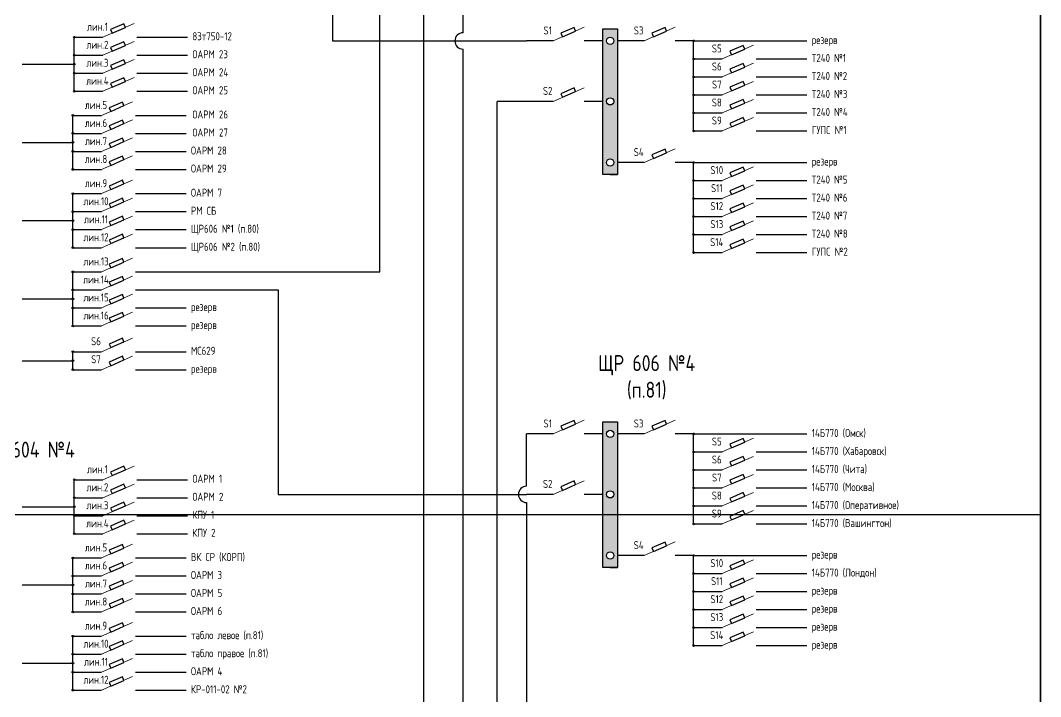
# Model space of a CAD drawing. Header units: millimetres. Extents: x 467 to 777, y 582 to 887.
# Drawn here: x 589.5 to 653.3, y 671.8 to 714 of the extents above; entities that cross this region are included whole.
import ezdxf

# ---------------------------------------------------------------- set-up
doc = ezdxf.new("R2010")
doc.units = ezdxf.units.MM
doc.header["$LTSCALE"] = 0.1
doc.layers.add('Уровень1', color=7, linetype='Continuous', plot=False)

msp = doc.modelspace()

# ---------------------------------------------------------------- hatches: boundary and pattern name
h = msp.add_hatch(color=256)
h.paths.add_polyline_path([(626.816, 713.5), (625.885, 713.5), (625.885, 704.411), (626.816, 704.411)])
h.paths.add_polyline_path([(626.577, 705.156, -1), (626.124, 705.156, -1)], flags=16)
h.paths.add_polyline_path([(626.124, 708.976, -1), (626.577, 708.976, -1)], flags=16)
h.paths.add_polyline_path([(626.124, 712.755, -1), (626.577, 712.755, -1)], flags=16)
h = msp.add_hatch(color=256)
h.paths.add_polyline_path([(592.914, 712.987), (592.863, 712.987), (592.863, 712.937, 0.414214)], flags=17)
h.paths.add_polyline_path([(592.813, 712.987, 0.414214), (592.863, 712.937), (592.863, 712.987), (592.914, 712.987, 1)])
h = msp.add_hatch(color=256)
h.paths.add_polyline_path([(631.621, 712.755), (631.57, 712.755), (631.57, 712.705, 0.414214)], flags=17)
h.paths.add_polyline_path([(631.52, 712.755, 0.414214), (631.57, 712.705), (631.57, 712.755), (631.621, 712.755, 1)])
h = msp.add_hatch(color=256)
h.paths.add_polyline_path([(592.914, 711.861), (592.863, 711.861), (592.863, 711.811, 0.414214)], flags=17)
h.paths.add_polyline_path([(592.813, 711.861, 0.414214), (592.863, 711.811), (592.863, 711.861), (592.914, 711.861, 1)])
h = msp.add_hatch(color=256)
h.paths.add_polyline_path([(631.621, 711.629), (631.57, 711.629), (631.57, 711.579, 0.414214)], flags=17)
h.paths.add_polyline_path([(631.52, 711.629, 0.414214), (631.57, 711.579), (631.57, 711.629), (631.621, 711.629, 1)])
h = msp.add_hatch(color=256)
h.paths.add_polyline_path([(592.914, 711.299), (592.863, 711.299), (592.863, 711.248, 0.414214)], flags=17)
h.paths.add_polyline_path([(592.813, 711.299, 0.414214), (592.863, 711.248), (592.863, 711.299), (592.914, 711.299, 1)])
h = msp.add_hatch(color=256)
h.paths.add_polyline_path([(592.914, 710.736), (592.863, 710.736), (592.863, 710.685, 0.414214)], flags=17)
h.paths.add_polyline_path([(592.813, 710.736, 0.414214), (592.863, 710.685), (592.863, 710.736), (592.914, 710.736, 1)])
h = msp.add_hatch(color=256)
h.paths.add_polyline_path([(631.621, 710.504), (631.57, 710.504), (631.57, 710.453, 0.414214)], flags=17)
h.paths.add_polyline_path([(631.52, 710.504, 0.414214), (631.57, 710.453), (631.57, 710.504), (631.621, 710.504, 1)])
h = msp.add_hatch(color=256)
h.paths.add_polyline_path([(592.914, 709.61), (592.863, 709.61), (592.863, 709.56, 0.414214)], flags=17)
h.paths.add_polyline_path([(592.813, 709.61, 0.414214), (592.863, 709.56), (592.863, 709.61), (592.914, 709.61, 1)])
h = msp.add_hatch(color=256)
h.paths.add_polyline_path([(631.621, 709.378), (631.57, 709.378), (631.57, 709.328, 0.414214)], flags=17)
h.paths.add_polyline_path([(631.52, 709.378, 0.414214), (631.57, 709.328), (631.57, 709.378), (631.621, 709.378, 1)])
h = msp.add_hatch(color=256)
h.paths.add_polyline_path([(592.825, 708.098), (592.775, 708.098), (592.775, 708.048, 0.414214)], flags=17)
h.paths.add_polyline_path([(592.724, 708.098, 0.414214), (592.775, 708.048), (592.775, 708.098), (592.825, 708.098, 1)])
h = msp.add_hatch(color=256)
h.paths.add_polyline_path([(631.621, 708.253), (631.57, 708.253), (631.57, 708.202, 0.414214)], flags=17)
h.paths.add_polyline_path([(631.52, 708.253, 0.414214), (631.57, 708.202), (631.57, 708.253), (631.621, 708.253, 1)])
h = msp.add_hatch(color=256)
h.paths.add_polyline_path([(631.621, 707.127), (631.57, 707.127), (631.57, 707.077, 0.414214)], flags=17)
h.paths.add_polyline_path([(631.52, 707.127, 0.414214), (631.57, 707.077), (631.57, 707.127), (631.621, 707.127, 1)])
h = msp.add_hatch(color=256)
h.paths.add_polyline_path([(592.825, 706.973), (592.775, 706.973), (592.775, 706.922, 0.414214)], flags=17)
h.paths.add_polyline_path([(592.724, 706.973, 0.414214), (592.775, 706.922), (592.775, 706.973), (592.825, 706.973, 1)])
h = msp.add_hatch(color=256)
h.paths.add_polyline_path([(592.825, 706.41), (592.775, 706.41), (592.775, 706.36, 0.414214)], flags=17)
h.paths.add_polyline_path([(592.724, 706.41, 0.414214), (592.775, 706.36), (592.775, 706.41), (592.825, 706.41, 1)])
h = msp.add_hatch(color=256)
h.paths.add_polyline_path([(592.825, 705.847), (592.775, 705.847), (592.775, 705.797, 0.414214)], flags=17)
h.paths.add_polyline_path([(592.724, 705.847, 0.414214), (592.775, 705.797), (592.775, 705.847), (592.825, 705.847, 1)])
h = msp.add_hatch(color=256)
h.paths.add_polyline_path([(631.621, 705.156), (631.57, 705.156), (631.57, 705.106, 0.414214)], flags=17)
h.paths.add_polyline_path([(631.52, 705.156, 0.414214), (631.57, 705.106), (631.57, 705.156), (631.621, 705.156, 1)])
h = msp.add_hatch(color=256)
h.paths.add_polyline_path([(592.825, 704.721), (592.775, 704.721), (592.775, 704.671, 0.414214)], flags=17)
h.paths.add_polyline_path([(592.724, 704.721, 0.414214), (592.775, 704.671), (592.775, 704.721), (592.825, 704.721, 1)])
h = msp.add_hatch(color=256)
h.paths.add_polyline_path([(631.621, 704.03), (631.57, 704.03), (631.57, 703.98, 0.414214)], flags=17)
h.paths.add_polyline_path([(631.52, 704.03, 0.414214), (631.57, 703.98), (631.57, 704.03), (631.621, 704.03, 1)])
h = msp.add_hatch(color=256)
h.paths.add_polyline_path([(592.825, 703.21), (592.775, 703.21), (592.775, 703.159, 0.414214)], flags=17)
h.paths.add_polyline_path([(592.724, 703.21, 0.414214), (592.775, 703.159), (592.775, 703.21), (592.825, 703.21, 1)])
h = msp.add_hatch(color=256)
h.paths.add_polyline_path([(631.621, 702.905), (631.57, 702.905), (631.57, 702.854, 0.414214)], flags=17)
h.paths.add_polyline_path([(631.52, 702.905, 0.414214), (631.57, 702.854), (631.57, 702.905), (631.621, 702.905, 1)])
h = msp.add_hatch(color=256)
h.paths.add_polyline_path([(592.825, 702.084), (592.775, 702.084), (592.775, 702.034, 0.414214)], flags=17)
h.paths.add_polyline_path([(592.724, 702.084, 0.414214), (592.775, 702.034), (592.775, 702.084), (592.825, 702.084, 1)])
h = msp.add_hatch(color=256)
h.paths.add_polyline_path([(592.825, 701.521), (592.775, 701.521), (592.775, 701.471, 0.414214)], flags=17)
h.paths.add_polyline_path([(592.724, 701.521, 0.414214), (592.775, 701.471), (592.775, 701.521), (592.825, 701.521, 1)])
h = msp.add_hatch(color=256)
h.paths.add_polyline_path([(631.621, 701.779), (631.57, 701.779), (631.57, 701.729, 0.414214)], flags=17)
h.paths.add_polyline_path([(631.52, 701.779, 0.414214), (631.57, 701.729), (631.57, 701.779), (631.621, 701.779, 1)])
h = msp.add_hatch(color=256)
h.paths.add_polyline_path([(592.825, 700.958), (592.775, 700.958), (592.775, 700.908, 0.414214)], flags=17)
h.paths.add_polyline_path([(592.724, 700.958, 0.414214), (592.775, 700.908), (592.775, 700.958), (592.825, 700.958, 1)])
h = msp.add_hatch(color=256)
h.paths.add_polyline_path([(631.621, 700.653), (631.57, 700.653), (631.57, 700.603, 0.414214)], flags=17)
h.paths.add_polyline_path([(631.52, 700.653, 0.414214), (631.57, 700.603), (631.57, 700.653), (631.621, 700.653, 1)])
h = msp.add_hatch(color=256)
h.paths.add_polyline_path([(592.825, 699.833), (592.775, 699.833), (592.775, 699.782, 0.414214)], flags=17)
h.paths.add_polyline_path([(592.724, 699.833, 0.414214), (592.775, 699.782), (592.775, 699.833), (592.825, 699.833, 1)])
h = msp.add_hatch(color=256)
h.paths.add_polyline_path([(631.621, 699.528), (631.57, 699.528), (631.57, 699.478, 0.414214)], flags=17)
h.paths.add_polyline_path([(631.52, 699.528, 0.414214), (631.57, 699.478), (631.57, 699.528), (631.621, 699.528, 1)])
h = msp.add_hatch(color=256)
h.paths.add_polyline_path([(592.825, 698.321), (592.775, 698.321), (592.775, 698.271, 0.414214)], flags=17)
h.paths.add_polyline_path([(592.724, 698.321, 0.414214), (592.775, 698.271), (592.775, 698.321), (592.825, 698.321, 1)])
h = msp.add_hatch(color=256)
h.paths.add_polyline_path([(592.825, 697.195), (592.775, 697.195), (592.775, 697.145, 0.414214)], flags=17)
h.paths.add_polyline_path([(592.724, 697.195, 0.414214), (592.775, 697.145), (592.775, 697.195), (592.825, 697.195, 1)])
h = msp.add_hatch(color=256)
h.paths.add_polyline_path([(592.825, 696.632), (592.775, 696.632), (592.775, 696.582, 0.414214)], flags=17)
h.paths.add_polyline_path([(592.724, 696.632, 0.414214), (592.775, 696.582), (592.775, 696.632), (592.825, 696.632, 1)])
h = msp.add_hatch(color=256)
h.paths.add_polyline_path([(592.825, 696.07), (592.775, 696.07), (592.775, 696.019, 0.414214)], flags=17)
h.paths.add_polyline_path([(592.724, 696.07, 0.414214), (592.775, 696.019), (592.775, 696.07), (592.825, 696.07, 1)])
h = msp.add_hatch(color=256)
h.paths.add_polyline_path([(592.825, 694.944), (592.775, 694.944), (592.775, 694.894, 0.414214)], flags=17)
h.paths.add_polyline_path([(592.724, 694.944, 0.414214), (592.775, 694.894), (592.775, 694.944), (592.825, 694.944, 1)])
h = msp.add_hatch(color=256)
h.paths.add_polyline_path([(592.825, 693.333), (592.775, 693.333), (592.775, 693.282, 0.414214)], flags=17)
h.paths.add_polyline_path([(592.724, 693.333, 0.414214), (592.775, 693.282), (592.775, 693.333), (592.825, 693.333, 1)])
h = msp.add_hatch(color=256)
h.paths.add_polyline_path([(592.825, 692.77), (592.775, 692.77), (592.775, 692.72, 0.414214)], flags=17)
h.paths.add_polyline_path([(592.724, 692.77, 0.414214), (592.775, 692.72), (592.775, 692.77), (592.825, 692.77, 1)])
h = msp.add_hatch(color=256)
h.paths.add_polyline_path([(592.825, 692.207), (592.775, 692.207), (592.775, 692.157, 0.414214)], flags=17)
h.paths.add_polyline_path([(592.724, 692.207, 0.414214), (592.775, 692.157), (592.775, 692.207), (592.825, 692.207, 1)])
h = msp.add_hatch(color=256)
h.paths.add_polyline_path([(626.816, 688.94), (625.885, 688.94), (625.885, 679.851), (626.816, 679.851)])
h.paths.add_polyline_path([(626.577, 680.596, -1), (626.124, 680.596, -1)], flags=16)
h.paths.add_polyline_path([(626.124, 684.416, -1), (626.577, 684.416, -1)], flags=16)
h.paths.add_polyline_path([(626.124, 688.195, -1), (626.577, 688.195, -1)], flags=16)
h = msp.add_hatch(color=256)
h.paths.add_polyline_path([(631.621, 688.195), (631.57, 688.195), (631.57, 688.145, 0.414214)], flags=17)
h.paths.add_polyline_path([(631.52, 688.195, 0.414214), (631.57, 688.145), (631.57, 688.195), (631.621, 688.195, 1)])
h = msp.add_hatch(color=256)
h.paths.add_polyline_path([(631.621, 687.069), (631.57, 687.069), (631.57, 687.019, 0.414214)], flags=17)
h.paths.add_polyline_path([(631.52, 687.069, 0.414214), (631.57, 687.019), (631.57, 687.069), (631.621, 687.069, 1)])
h = msp.add_hatch(color=256)
h.paths.add_polyline_path([(592.914, 685.335), (592.863, 685.335), (592.863, 685.285, 0.414214)], flags=17)
h.paths.add_polyline_path([(592.813, 685.335, 0.414214), (592.863, 685.285), (592.863, 685.335), (592.914, 685.335, 1)])
h = msp.add_hatch(color=256)
h.paths.add_polyline_path([(631.621, 685.944), (631.57, 685.944), (631.57, 685.894, 0.414214)], flags=17)
h.paths.add_polyline_path([(631.52, 685.944, 0.414214), (631.57, 685.894), (631.57, 685.944), (631.621, 685.944, 1)])
h = msp.add_hatch(color=256)
h.paths.add_polyline_path([(631.621, 684.818), (631.57, 684.818), (631.57, 684.768, 0.414214)], flags=17)
h.paths.add_polyline_path([(631.52, 684.818, 0.414214), (631.57, 684.768), (631.57, 684.818), (631.621, 684.818, 1)])
h = msp.add_hatch(color=256)
h.paths.add_polyline_path([(592.914, 684.209), (592.863, 684.209), (592.863, 684.159, 0.414214)], flags=17)
h.paths.add_polyline_path([(592.813, 684.209, 0.414214), (592.863, 684.159), (592.863, 684.209), (592.914, 684.209, 1)])
h = msp.add_hatch(color=256)
h.paths.add_polyline_path([(592.914, 683.646), (592.863, 683.646), (592.863, 683.596, 0.414214)], flags=17)
h.paths.add_polyline_path([(592.813, 683.646, 0.414214), (592.863, 683.596), (592.863, 683.646), (592.914, 683.646, 1)])
h = msp.add_hatch(color=256)
h.paths.add_polyline_path([(631.621, 683.693), (631.57, 683.693), (631.57, 683.642, 0.414214)], flags=17)
h.paths.add_polyline_path([(631.52, 683.693, 0.414214), (631.57, 683.642), (631.57, 683.693), (631.621, 683.693, 1)])
h = msp.add_hatch(color=256)
h.paths.add_polyline_path([(592.914, 683.084), (592.863, 683.084), (592.863, 683.033, 0.414214)], flags=17)
h.paths.add_polyline_path([(592.813, 683.084, 0.414214), (592.863, 683.033), (592.863, 683.084), (592.914, 683.084, 1)])
h = msp.add_hatch(color=256)
h.paths.add_polyline_path([(631.621, 682.567), (631.57, 682.567), (631.57, 682.517, 0.414214)], flags=17)
h.paths.add_polyline_path([(631.52, 682.567, 0.414214), (631.57, 682.517), (631.57, 682.567), (631.621, 682.567, 1)])
h = msp.add_hatch(color=256)
h.paths.add_polyline_path([(592.914, 681.958), (592.863, 681.958), (592.863, 681.908, 0.414214)], flags=17)
h.paths.add_polyline_path([(592.813, 681.958, 0.414214), (592.863, 681.908), (592.863, 681.958), (592.914, 681.958, 1)])
h = msp.add_hatch(color=256)
h.paths.add_polyline_path([(592.825, 680.446), (592.775, 680.446), (592.775, 680.396, 0.414214)], flags=17)
h.paths.add_polyline_path([(592.724, 680.446, 0.414214), (592.775, 680.396), (592.775, 680.446), (592.825, 680.446, 1)])
h = msp.add_hatch(color=256)
h.paths.add_polyline_path([(631.621, 680.596), (631.57, 680.596), (631.57, 680.546, 0.414214)], flags=17)
h.paths.add_polyline_path([(631.52, 680.596, 0.414214), (631.57, 680.546), (631.57, 680.596), (631.621, 680.596, 1)])
h = msp.add_hatch(color=256)
h.paths.add_polyline_path([(592.825, 679.321), (592.775, 679.321), (592.775, 679.27, 0.414214)], flags=17)
h.paths.add_polyline_path([(592.724, 679.321, 0.414214), (592.775, 679.27), (592.775, 679.321), (592.825, 679.321, 1)])
h = msp.add_hatch(color=256)
h.paths.add_polyline_path([(631.621, 679.47), (631.57, 679.47), (631.57, 679.42, 0.414214)], flags=17)
h.paths.add_polyline_path([(631.52, 679.47, 0.414214), (631.57, 679.42), (631.57, 679.47), (631.621, 679.47, 1)])
h = msp.add_hatch(color=256)
h.paths.add_polyline_path([(592.825, 678.758), (592.775, 678.758), (592.775, 678.707, 0.414214)], flags=17)
h.paths.add_polyline_path([(592.724, 678.758, 0.414214), (592.775, 678.707), (592.775, 678.758), (592.825, 678.758, 1)])
h = msp.add_hatch(color=256)
h.paths.add_polyline_path([(631.621, 678.345), (631.57, 678.345), (631.57, 678.294, 0.414214)], flags=17)
h.paths.add_polyline_path([(631.52, 678.345, 0.414214), (631.57, 678.294), (631.57, 678.345), (631.621, 678.345, 1)])
h = msp.add_hatch(color=256)
h.paths.add_polyline_path([(592.825, 678.195), (592.775, 678.195), (592.775, 678.145, 0.414214)], flags=17)
h.paths.add_polyline_path([(592.724, 678.195, 0.414214), (592.775, 678.145), (592.775, 678.195), (592.825, 678.195, 1)])
h = msp.add_hatch(color=256)
h.paths.add_polyline_path([(592.825, 677.069), (592.775, 677.069), (592.775, 677.019, 0.414214)], flags=17)
h.paths.add_polyline_path([(592.724, 677.069, 0.414214), (592.775, 677.019), (592.775, 677.069), (592.825, 677.069, 1)])
h = msp.add_hatch(color=256)
h.paths.add_polyline_path([(631.621, 677.219), (631.57, 677.219), (631.57, 677.169, 0.414214)], flags=17)
h.paths.add_polyline_path([(631.52, 677.219, 0.414214), (631.57, 677.169), (631.57, 677.219), (631.621, 677.219, 1)])
h = msp.add_hatch(color=256)
h.paths.add_polyline_path([(631.621, 676.093), (631.57, 676.093), (631.57, 676.043, 0.414214)], flags=17)
h.paths.add_polyline_path([(631.52, 676.093, 0.414214), (631.57, 676.043), (631.57, 676.093), (631.621, 676.093, 1)])
h = msp.add_hatch(color=256)
h.paths.add_polyline_path([(592.825, 675.557), (592.775, 675.557), (592.775, 675.507, 0.414214)], flags=17)
h.paths.add_polyline_path([(592.724, 675.557, 0.414214), (592.775, 675.507), (592.775, 675.557), (592.825, 675.557, 1)])
h = msp.add_hatch(color=256)
h.paths.add_polyline_path([(631.621, 674.968), (631.57, 674.968), (631.57, 674.918, 0.414214)], flags=17)
h.paths.add_polyline_path([(631.52, 674.968, 0.414214), (631.57, 674.918), (631.57, 674.968), (631.621, 674.968, 1)])
h = msp.add_hatch(color=256)
h.paths.add_polyline_path([(592.825, 674.432), (592.775, 674.432), (592.775, 674.382, 0.414214)], flags=17)
h.paths.add_polyline_path([(592.724, 674.432, 0.414214), (592.775, 674.382), (592.775, 674.432), (592.825, 674.432, 1)])
h = msp.add_hatch(color=256)
h.paths.add_polyline_path([(592.825, 673.869), (592.775, 673.869), (592.775, 673.819, 0.414214)], flags=17)
h.paths.add_polyline_path([(592.724, 673.869, 0.414214), (592.775, 673.819), (592.775, 673.869), (592.825, 673.869, 1)])
h = msp.add_hatch(color=256)
h.paths.add_polyline_path([(592.825, 673.306), (592.775, 673.306), (592.775, 673.256, 0.414214)], flags=17)
h.paths.add_polyline_path([(592.724, 673.306, 0.414214), (592.775, 673.256), (592.775, 673.306), (592.825, 673.306, 1)])
h = msp.add_hatch(color=256)
h.paths.add_polyline_path([(592.825, 672.181), (592.775, 672.181), (592.775, 672.13, 0.414214)], flags=17)
h.paths.add_polyline_path([(592.724, 672.181, 0.414214), (592.775, 672.13), (592.775, 672.181), (592.825, 672.181, 1)])

# ---------------------------------------------------------------- linework, layer by layer
for p, q in [((611.963, 698.321), (611.963, 760.291)), ((608.997, 719.375), (608.997, 712.755)), ((614.711, 663.943), (614.711, 719.468)), ((617.159, 713.266), (617.159, 718.958)), ((592.863, 712.987), (594.648, 712.987)), ((592.863, 709.61), (592.863, 712.987)), ((596.774, 712.987), (599.942, 712.987)), ((608.997, 712.755), (621.13, 712.755)), ((617.159, 663.995), (617.159, 712.244)), ((622.788, 712.755), (621.13, 712.755)), ((625.885, 712.755), (624.737, 712.755)), ((628.474, 712.755), (626.816, 712.755)), ((631.57, 712.755), (630.423, 712.755)), ((631.57, 707.127), (631.57, 712.755)), ((631.57, 712.755), (638.649, 712.755)), ((592.863, 711.861), (594.648, 711.861)), ((596.774, 711.861), (599.942, 711.861)), ((631.57, 711.629), (633.355, 711.629)), ((635.481, 711.629), (638.649, 711.629)), ((589.606, 711.299), (592.863, 711.299)), ((592.863, 710.736), (594.648, 710.736)), ((596.774, 710.736), (599.942, 710.736)), ((631.57, 710.504), (633.355, 710.504)), ((635.481, 710.504), (638.649, 710.504)), ((592.863, 709.61), (594.648, 709.61)), ((596.774, 709.61), (599.942, 709.61)), ((619.287, 663.484), (619.287, 708.976)), ((621.13, 708.976), (619.287, 708.976)), ((622.788, 708.976), (621.13, 708.976)), ((625.885, 708.976), (624.737, 708.976)), ((631.57, 709.378), (633.355, 709.378)), ((635.481, 709.378), (638.649, 709.378)), ((592.775, 708.098), (594.559, 708.098)), ((592.775, 704.721), (592.775, 708.098)), ((596.685, 708.098), (599.854, 708.098)), ((631.57, 708.253), (633.355, 708.253)), ((635.481, 708.253), (638.649, 708.253)), ((631.57, 707.127), (633.355, 707.127)), ((635.481, 707.127), (638.649, 707.127)), ((589.606, 706.41), (592.775, 706.41)), ((592.775, 706.973), (594.559, 706.973)), ((596.685, 706.973), (599.854, 706.973)), ((592.775, 705.847), (594.559, 705.847)), ((596.685, 705.847), (599.854, 705.847)), ((628.474, 705.156), (626.816, 705.156)), ((631.57, 705.156), (630.423, 705.156)), ((631.57, 699.528), (631.57, 705.156)), ((631.57, 705.156), (638.649, 705.156)), ((592.775, 704.721), (594.559, 704.721)), ((596.685, 704.721), (599.854, 704.721)), ((626.816, 704.411), (625.885, 704.411)), ((626.35, 704.411), (626.816, 704.411)), ((631.57, 704.03), (633.355, 704.03)), ((635.481, 704.03), (638.649, 704.03)), ((592.775, 703.21), (594.559, 703.21)), ((592.775, 699.833), (592.775, 703.21)), ((596.685, 703.21), (599.854, 703.21)), ((631.57, 702.905), (633.355, 702.905)), ((635.481, 702.905), (638.649, 702.905)), ((592.775, 702.084), (594.559, 702.084)), ((596.685, 702.084), (599.854, 702.084)), ((589.606, 701.521), (592.775, 701.521)), ((631.57, 701.779), (633.355, 701.779)), ((635.481, 701.779), (638.649, 701.779)), ((592.775, 700.958), (594.559, 700.958)), ((596.685, 700.958), (599.854, 700.958)), ((631.57, 700.653), (633.355, 700.653)), ((635.481, 700.653), (638.649, 700.653)), ((592.775, 699.833), (594.559, 699.833)), ((596.685, 699.833), (599.854, 699.833)), ((631.57, 699.528), (633.355, 699.528)), ((635.481, 699.528), (638.649, 699.528)), ((592.775, 698.321), (594.559, 698.321)), ((592.775, 694.944), (592.775, 698.321)), ((596.685, 698.321), (599.854, 698.321)), ((599.854, 698.321), (609.508, 698.321)), ((609.508, 698.321), (611.963, 698.321)), ((592.775, 697.195), (594.559, 697.195)), ((596.685, 697.195), (599.854, 697.195)), ((599.854, 697.195), (605.614, 697.195)), ((605.614, 697.195), (605.614, 684.416)), ((589.606, 696.632), (592.775, 696.632)), ((592.775, 696.07), (594.559, 696.07)), ((596.685, 696.07), (599.854, 696.07)), ((592.775, 694.944), (594.559, 694.944)), ((596.685, 694.944), (599.854, 694.944)), ((592.775, 693.333), (594.559, 693.333)), ((592.775, 692.207), (592.775, 693.333)), ((596.685, 693.333), (599.854, 693.333)), ((589.606, 692.77), (592.775, 692.77)), ((592.775, 692.207), (594.559, 692.207)), ((596.685, 692.207), (599.854, 692.207)), ((622.788, 688.195), (621.13, 688.195)), ((621.13, 688.195), (621.13, 688.195)), ((621.13, 684.927), (621.13, 688.195)), ((625.885, 688.195), (624.737, 688.195)), ((628.474, 688.195), (626.816, 688.195)), ((631.57, 688.195), (630.423, 688.195)), ((631.57, 682.567), (631.57, 688.195)), ((631.57, 688.195), (638.649, 688.195)), ((631.57, 687.069), (633.355, 687.069)), ((635.481, 687.069), (638.649, 687.069)), ((631.57, 685.944), (633.355, 685.944)), ((635.481, 685.944), (638.649, 685.944)), ((592.863, 685.335), (594.648, 685.335)), ((592.863, 681.958), (592.863, 685.335)), ((596.774, 685.335), (599.942, 685.335)), ((631.57, 684.818), (633.355, 684.818)), ((635.481, 684.818), (638.649, 684.818)), ((592.863, 684.209), (594.648, 684.209)), ((596.774, 684.209), (599.942, 684.209)), ((605.614, 684.416), (621.13, 684.416)), ((622.788, 684.416), (621.13, 684.416)), ((625.885, 684.416), (624.737, 684.416)), ((589.606, 683.646), (592.863, 683.646)), ((621.13, 683.905), (621.13, 653.931)), ((631.57, 683.693), (633.355, 683.693)), ((635.481, 683.693), (638.649, 683.693)), ((592.863, 683.084), (594.648, 683.084)), ((596.774, 683.084), (599.942, 683.084)), ((631.57, 682.567), (633.355, 682.567)), ((635.481, 682.567), (638.649, 682.567)), ((592.863, 681.958), (594.648, 681.958)), ((596.774, 681.958), (599.942, 681.958)), ((592.775, 680.446), (594.559, 680.446)), ((592.775, 677.069), (592.775, 680.446)), ((596.685, 680.446), (599.854, 680.446)), ((628.474, 680.596), (626.816, 680.596)), ((631.57, 680.596), (630.423, 680.596)), ((631.57, 674.968), (631.57, 680.596)), ((631.57, 680.596), (638.649, 680.596)), ((626.816, 679.851), (625.885, 679.851)), ((626.35, 679.851), (626.816, 679.851)), ((592.775, 679.321), (594.559, 679.321)), ((596.685, 679.321), (599.854, 679.321)), ((631.57, 679.47), (633.355, 679.47)), ((635.481, 679.47), (638.649, 679.47)), ((589.606, 678.758), (592.775, 678.758)), ((592.775, 678.195), (594.559, 678.195)), ((596.685, 678.195), (599.854, 678.195)), ((631.57, 678.345), (633.355, 678.345)), ((635.481, 678.345), (638.649, 678.345)), ((631.57, 677.219), (633.355, 677.219)), ((635.481, 677.219), (638.649, 677.219)), ((592.775, 677.069), (594.559, 677.069)), ((596.685, 677.069), (599.854, 677.069)), ((631.57, 676.093), (633.355, 676.093)), ((635.481, 676.093), (638.649, 676.093)), ((592.775, 675.557), (594.559, 675.557)), ((592.775, 672.181), (592.775, 675.557)), ((596.685, 675.557), (599.854, 675.557)), ((631.57, 674.968), (633.355, 674.968)), ((635.481, 674.968), (638.649, 674.968)), ((592.775, 674.432), (594.559, 674.432)), ((596.685, 674.432), (599.854, 674.432)), ((589.606, 673.869), (592.775, 673.869)), ((592.775, 673.306), (594.559, 673.306)), ((596.685, 673.306), (599.854, 673.306)), ((592.775, 672.181), (594.559, 672.181)), ((596.685, 672.181), (599.854, 672.181))]:
    msp.add_line(p, q)
at = {"lineweight": 15}
for p, q in [((594.648, 712.987), (596.597, 713.836)), ((622.788, 712.755), (624.737, 713.604)), ((628.474, 712.755), (630.423, 713.604)), ((594.648, 711.861), (596.597, 712.711)), ((633.355, 711.629), (635.304, 712.479)), ((594.648, 710.736), (596.597, 711.585)), ((633.355, 710.504), (635.304, 711.353)), ((594.648, 709.61), (596.597, 710.459)), ((622.788, 708.976), (624.737, 709.825)), ((633.355, 709.378), (635.304, 710.227)), ((633.355, 708.253), (635.304, 709.102)), ((594.559, 708.098), (596.508, 708.947)), ((594.559, 706.973), (596.508, 707.822)), ((633.355, 707.127), (635.304, 707.976)), ((594.559, 705.847), (596.508, 706.696)), ((628.474, 705.156), (630.423, 706.005)), ((594.559, 704.721), (596.508, 705.571)), ((633.355, 704.03), (635.304, 704.879)), ((594.559, 703.21), (596.508, 704.059)), ((633.355, 702.905), (635.304, 703.754)), ((594.559, 702.084), (596.508, 702.933)), ((633.355, 701.779), (635.304, 702.628)), ((594.559, 700.958), (596.508, 701.807)), ((633.355, 700.653), (635.304, 701.503)), ((594.559, 699.833), (596.508, 700.682)), ((633.355, 699.528), (635.304, 700.377)), ((594.559, 698.321), (596.508, 699.17)), ((594.559, 697.195), (596.508, 698.044)), ((594.559, 696.07), (596.508, 696.919)), ((594.559, 694.944), (596.508, 695.793)), ((594.559, 693.333), (596.508, 694.182)), ((594.559, 692.207), (596.508, 693.056)), ((622.788, 688.195), (624.737, 689.044)), ((628.474, 688.195), (630.423, 689.044)), ((633.355, 687.069), (635.304, 687.919)), ((633.355, 685.944), (635.304, 686.793)), ((594.648, 685.335), (596.597, 686.184)), ((633.355, 684.818), (635.304, 685.667)), ((594.648, 684.209), (596.597, 685.058)), ((622.788, 684.416), (624.737, 685.265)), ((633.355, 683.693), (635.304, 684.542)), ((594.648, 683.084), (596.597, 683.933)), ((633.355, 682.567), (635.304, 683.416)), ((594.648, 681.958), (596.597, 682.807)), ((594.559, 680.446), (596.508, 681.295)), ((628.474, 680.596), (630.423, 681.445)), ((633.355, 679.47), (635.304, 680.319)), ((594.559, 679.321), (596.508, 680.17)), ((594.559, 678.195), (596.508, 679.044)), ((633.355, 678.345), (635.304, 679.194)), ((594.559, 677.069), (596.508, 677.918)), ((633.355, 677.219), (635.304, 678.068)), ((633.355, 676.093), (635.304, 676.943)), ((594.559, 675.557), (596.508, 676.407)), ((633.355, 674.968), (635.304, 675.817)), ((594.559, 674.432), (596.508, 675.281)), ((594.559, 673.306), (596.508, 674.155)), ((594.559, 672.181), (596.508, 673.03))]:
    msp.add_line(p, q, dxfattribs=at)
for points in [[(595.227, 713.239), (596.056, 713.6), (595.959, 713.824), (595.13, 713.462)], [(623.367, 713.007), (624.196, 713.368), (624.099, 713.592), (623.27, 713.23)], [(625.885, 713.5), (626.816, 713.5), (626.816, 704.411), (625.885, 704.411)], [(629.052, 713.007), (629.882, 713.368), (629.784, 713.592), (628.955, 713.23)], [(595.227, 712.114), (596.056, 712.475), (595.959, 712.698), (595.13, 712.337)], [(633.934, 711.882), (634.763, 712.243), (634.666, 712.466), (633.836, 712.105)], [(595.227, 710.988), (596.056, 711.349), (595.959, 711.572), (595.13, 711.211)], [(633.934, 710.756), (634.763, 711.117), (634.666, 711.34), (633.836, 710.979)], [(595.227, 709.862), (596.056, 710.224), (595.959, 710.447), (595.13, 710.086)], [(623.367, 709.228), (624.196, 709.589), (624.099, 709.813), (623.27, 709.451)], [(633.934, 709.63), (634.763, 709.992), (634.666, 710.215), (633.836, 709.854)], [(633.934, 708.505), (634.763, 708.866), (634.666, 709.089), (633.836, 708.728)], [(595.138, 708.35), (595.967, 708.712), (595.87, 708.935), (595.041, 708.574)], [(595.138, 707.225), (595.967, 707.586), (595.87, 707.809), (595.041, 707.448)], [(633.934, 707.379), (634.763, 707.74), (634.666, 707.964), (633.836, 707.602)], [(595.138, 706.099), (595.967, 706.46), (595.87, 706.684), (595.041, 706.322)], [(629.052, 705.408), (629.882, 705.769), (629.784, 705.993), (628.955, 705.631)], [(595.138, 704.974), (595.967, 705.335), (595.87, 705.558), (595.041, 705.197)], [(633.934, 704.282), (634.763, 704.644), (634.666, 704.867), (633.836, 704.506)], [(595.138, 703.462), (595.967, 703.823), (595.87, 704.046), (595.041, 703.685)], [(633.934, 703.157), (634.763, 703.518), (634.666, 703.741), (633.836, 703.38)], [(595.138, 702.336), (595.967, 702.697), (595.87, 702.921), (595.041, 702.559)], [(633.934, 702.031), (634.763, 702.392), (634.666, 702.616), (633.836, 702.254)], [(595.138, 701.21), (595.967, 701.572), (595.87, 701.795), (595.041, 701.434)], [(633.934, 700.906), (634.763, 701.267), (634.666, 701.49), (633.836, 701.129)], [(595.138, 700.085), (595.967, 700.446), (595.87, 700.669), (595.041, 700.308)], [(633.934, 699.78), (634.763, 700.141), (634.666, 700.365), (633.836, 700.003)], [(595.138, 698.573), (595.967, 698.934), (595.87, 699.158), (595.041, 698.796)], [(595.138, 697.447), (595.967, 697.809), (595.87, 698.032), (595.041, 697.671)], [(595.138, 696.322), (595.967, 696.683), (595.87, 696.906), (595.041, 696.545)], [(595.138, 695.196), (595.967, 695.557), (595.87, 695.781), (595.041, 695.419)], [(595.138, 693.585), (595.967, 693.946), (595.87, 694.169), (595.041, 693.808)], [(595.138, 692.459), (595.967, 692.82), (595.87, 693.044), (595.041, 692.682)], [(623.367, 688.447), (624.196, 688.809), (624.099, 689.032), (623.27, 688.671)], [(625.885, 688.94), (626.816, 688.94), (626.816, 679.851), (625.885, 679.851)], [(629.052, 688.447), (629.882, 688.809), (629.784, 689.032), (628.955, 688.671)], [(633.934, 687.322), (634.763, 687.683), (634.666, 687.906), (633.836, 687.545)], [(633.934, 686.196), (634.763, 686.557), (634.666, 686.781), (633.836, 686.419)], [(595.227, 685.587), (596.056, 685.948), (595.959, 686.172), (595.13, 685.81)], [(633.934, 685.07), (634.763, 685.432), (634.666, 685.655), (633.836, 685.294)], [(595.227, 684.461), (596.056, 684.823), (595.959, 685.046), (595.13, 684.685)], [(623.367, 684.668), (624.196, 685.029), (624.099, 685.253), (623.27, 684.891)], [(633.934, 683.945), (634.763, 684.306), (634.666, 684.529), (633.836, 684.168)], [(595.227, 683.336), (596.056, 683.697), (595.959, 683.92), (595.13, 683.559)], [(633.934, 682.819), (634.763, 683.18), (634.666, 683.404), (633.836, 683.042)], [(595.227, 682.21), (596.056, 682.571), (595.959, 682.795), (595.13, 682.433)], [(595.138, 680.698), (595.967, 681.06), (595.87, 681.283), (595.041, 680.922)], [(629.052, 680.848), (629.882, 681.209), (629.784, 681.433), (628.955, 681.071)], [(633.934, 679.722), (634.763, 680.084), (634.666, 680.307), (633.836, 679.946)], [(595.138, 679.573), (595.967, 679.934), (595.87, 680.157), (595.041, 679.796)], [(595.138, 678.447), (595.967, 678.808), (595.87, 679.032), (595.041, 678.67)], [(633.934, 678.597), (634.763, 678.958), (634.666, 679.181), (633.836, 678.82)], [(595.138, 677.321), (595.967, 677.683), (595.87, 677.906), (595.041, 677.545)], [(633.934, 677.471), (634.763, 677.833), (634.666, 678.056), (633.836, 677.695)], [(633.934, 676.346), (634.763, 676.707), (634.666, 676.93), (633.836, 676.569)], [(595.138, 675.81), (595.967, 676.171), (595.87, 676.394), (595.041, 676.033)], [(633.934, 675.22), (634.763, 675.581), (634.666, 675.805), (633.836, 675.443)], [(595.138, 674.684), (595.967, 675.045), (595.87, 675.269), (595.041, 674.907)], [(595.138, 673.558), (595.967, 673.92), (595.87, 674.143), (595.041, 673.782)], [(595.138, 672.433), (595.967, 672.794), (595.87, 673.017), (595.041, 672.656)]]:
    msp.add_lwpolyline(points, close=True)
for centre, radius in [((592.863, 712.987), 0.0503), ((626.35, 712.755), 0.226), ((631.57, 712.755), 0.0503), ((592.863, 711.861), 0.0503), ((631.57, 711.629), 0.0503), ((592.863, 711.299), 0.0503), ((592.863, 710.736), 0.0503), ((631.57, 710.504), 0.0503), ((592.863, 709.61), 0.0503), ((626.35, 708.976), 0.226), ((631.57, 709.378), 0.0503), ((592.775, 708.098), 0.0503), ((631.57, 708.253), 0.0503), ((631.57, 707.127), 0.0503), ((592.775, 706.973), 0.0503), ((592.775, 706.41), 0.0503), ((592.775, 705.847), 0.0503), ((626.35, 705.156), 0.226), ((631.57, 705.156), 0.0503), ((592.775, 704.721), 0.0503), ((631.57, 704.03), 0.0503), ((592.775, 703.21), 0.0503), ((631.57, 702.905), 0.0503), ((592.775, 702.084), 0.0503), ((592.775, 701.521), 0.0503), ((631.57, 701.779), 0.0503), ((592.775, 700.958), 0.0503), ((631.57, 700.653), 0.0503), ((592.775, 699.833), 0.0503), ((631.57, 699.528), 0.0503), ((592.775, 698.321), 0.0503), ((592.775, 697.195), 0.0503), ((592.775, 696.632), 0.0503), ((592.775, 696.07), 0.0503), ((592.775, 694.944), 0.0503), ((592.775, 693.333), 0.0503), ((592.775, 692.77), 0.0503), ((592.775, 692.207), 0.0503), ((626.35, 688.195), 0.226), ((631.57, 688.195), 0.0503), ((631.57, 687.069), 0.0503), ((592.863, 685.335), 0.0503), ((631.57, 685.944), 0.0503), ((631.57, 684.818), 0.0503), ((592.863, 684.209), 0.0503), ((626.35, 684.416), 0.226), ((592.863, 683.646), 0.0503), ((631.57, 683.693), 0.0503), ((592.863, 683.084), 0.0503), ((631.57, 682.567), 0.0503), ((592.863, 681.958), 0.0503), ((592.775, 680.446), 0.0503), ((626.35, 680.596), 0.226), ((631.57, 680.596), 0.0503), ((592.775, 679.321), 0.0503), ((631.57, 679.47), 0.0503), ((592.775, 678.758), 0.0503), ((631.57, 678.345), 0.0503), ((592.775, 678.195), 0.0503), ((592.775, 677.069), 0.0503), ((631.57, 677.219), 0.0503), ((631.57, 676.093), 0.0503), ((592.775, 675.557), 0.0503), ((631.57, 674.968), 0.0503), ((592.775, 674.432), 0.0503), ((592.775, 673.869), 0.0503), ((592.775, 673.306), 0.0503), ((592.775, 672.181), 0.0503)]:
    msp.add_circle(centre, radius)
for centre in [(617.159, 712.755), (621.13, 684.416)]:
    msp.add_arc(centre, 0.511, 90, 270)
at = {"layer": 'Уровень1'}
for p, q in [((653.251, 784.661), (653.251, 581.595)), ((653.251, 683.128), (467.333, 683.128))]:
    msp.add_line(p, q, dxfattribs=at)
msp.add_lwpolyline([(467.333, 581.595), (653.251, 581.595), (653.251, 784.661), (467.333, 784.661)], close=True, dxfattribs=at)

# ---------------------------------------------------------------- texts
for s, insert, char_height, width, attachment_point in [('{\\fGOST|b0|i0|c204|p34;лин.1}', (594.309, 713.638), 0.5, 8.14451, 5), ('{\\fGOST|b0|i0|c0|p34;S\\fGOST|b0|i0|c204|p34;1}', (622.449, 713.406), 0.5, 8.14451, 5), ('{\\fGOST|b0|i0|c0|p34;S\\fGOST|b0|i0|c204|p34;3}', (628.134, 713.406), 0.5, 8.14451, 5), ('{\\fGOST|b0|i0|c204|p34;83т750-12}', (600.244, 713.294), 0.5, 8.14451, 1), ('{\\fGOST|b0|i0|c204|p34;резерв}', (638.951, 713.062), 0.5, 8.14451, 1), ('{\\fGOST|b0|i0|c204|p34;лин.2}', (594.309, 712.512), 0.5, 8.14451, 5), ('{\\fGOST|b0|i0|c204|p34;ОАРМ 23}', (600.244, 712.169), 0.5, 8.14451, 1), ('{\\fGOST|b0|i0|c0|p34;S5}', (633.016, 712.28), 0.5, 8.14451, 5), ('{\\fGOST|b0|i0|c204|p34;лин.3}', (594.309, 711.387), 0.5, 8.14451, 5), ('{\\fGOST|b0|i0|c204|p34;Т240 №1}', (638.951, 711.937), 0.5, 8.14451, 1), ('{\\fGOST|b0|i0|c204|p34;ОАРМ 24}', (600.244, 711.043), 0.5, 8.14451, 1), ('{\\fGOST|b0|i0|c0|p34;S6}', (633.016, 711.155), 0.5, 8.14451, 5), ('{\\fGOST|b0|i0|c204|p34;лин.4}', (594.309, 710.261), 0.5, 8.14451, 5), ('{\\fGOST|b0|i0|c0|p34;S7}', (633.016, 710.029), 0.5, 8.14451, 5), ('{\\fGOST|b0|i0|c204|p34;Т240 №2}', (638.951, 710.811), 0.5, 8.14451, 1), ('{\\fGOST|b0|i0|c204|p34;ОАРМ 25}', (600.244, 709.917), 0.5, 8.14451, 1), ('{\\fGOST|b0|i0|c0|p34;S\\fGOST|b0|i0|c204|p34;2}', (622.449, 709.627), 0.5, 8.14451, 5), ('{\\fGOST|b0|i0|c204|p34;Т240 №3}', (638.951, 709.686), 0.5, 8.14451, 1), ('{\\fGOST|b0|i0|c204|p34;лин.5}', (594.22, 708.749), 0.5, 8.14451, 5), ('{\\fGOST|b0|i0|c0|p34;S8}', (633.016, 708.904), 0.5, 8.14451, 5), ('{\\fGOST|b0|i0|c204|p34;ОАРМ 26}', (600.244, 708.406), 0.5, 8.14451, 1), ('{\\fGOST|b0|i0|c204|p34;Т240 №4}', (638.951, 708.56), 0.5, 8.14451, 1), ('{\\fGOST|b0|i0|c204|p34;лин.6}', (594.22, 707.624), 0.5, 8.14451, 5), ('{\\fGOST|b0|i0|c0|p34;S\\fGOST|b0|i0|c204|p34;9}', (633.016, 707.778), 0.5, 8.14451, 5), ('{\\fGOST|b0|i0|c204|p34;ОАРМ 27}', (600.244, 707.28), 0.5, 8.14451, 1), ('{\\fGOST|b0|i0|c204|p34;ГУПС №1}', (638.951, 707.434), 0.5, 8.14451, 1), ('{\\fGOST|b0|i0|c204|p34;лин.7}', (594.22, 706.498), 0.5, 8.14451, 5), ('{\\fGOST|b0|i0|c204|p34;ОАРМ 28}', (600.155, 706.154), 0.5, 8.14451, 1), ('{\\fGOST|b0|i0|c0|p34;S\\fGOST|b0|i0|c204|p34;4}', (628.134, 705.807), 0.5, 8.14451, 5), ('{\\fGOST|b0|i0|c204|p34;лин.8}', (594.22, 705.372), 0.5, 8.14451, 5), ('{\\fGOST|b0|i0|c204|p34;резерв}', (638.951, 705.463), 0.5, 8.14451, 1), ('{\\fGOST|b0|i0|c204|p34;ОАРМ 29}', (600.155, 705.029), 0.5, 8.14451, 1), ('{\\fGOST|b0|i0|c0|p34;S\\fGOST|b0|i0|c204|p34;10}', (633.016, 704.681), 0.5, 8.14451, 5), ('{\\fGOST|b0|i0|c204|p34;лин.9}', (594.22, 703.861), 0.5, 8.14451, 5), ('{\\fGOST|b0|i0|c204|p34;Т240 №5}', (638.951, 704.338), 0.5, 8.14451, 1), ('{\\fGOST|b0|i0|c204|p34;ОАРМ 7}', (600.155, 703.517), 0.5, 8.14451, 1), ('{\\fGOST|b0|i0|c0|p34;S\\fGOST|b0|i0|c204|p34;11}', (633.016, 703.556), 0.5, 8.14451, 5), ('{\\fGOST|b0|i0|c204|p34;лин.10}', (594.22, 702.735), 0.5, 8.14451, 5), ('{\\fGOST|b0|i0|c0|p34;S\\fGOST|b0|i0|c204|p34;12}', (633.016, 702.43), 0.5, 8.14451, 5), ('{\\fGOST|b0|i0|c204|p34;Т240 №6}', (638.951, 703.212), 0.5, 8.14451, 1), ('{\\fGOST|b0|i0|c204|p34;РМ СБ}', (600.155, 702.391), 0.5, 8.14451, 1), ('{\\fGOST|b0|i0|c204|p34;Т240 №7}', (638.951, 702.086), 0.5, 8.14451, 1), ('{\\fGOST|b0|i0|c204|p34;лин.11}', (594.22, 701.609), 0.5, 8.14451, 5), ('{\\fGOST|b0|i0|c204|p34;ЩР606 №1 (п.80)}', (600.155, 701.266), 0.5, 8.14451, 1), ('{\\fGOST|b0|i0|c0|p34;S\\fGOST|b0|i0|c204|p34;13}', (633.016, 701.304), 0.5, 8.14451, 5), ('{\\fGOST|b0|i0|c204|p34;лин.12}', (594.22, 700.484), 0.5, 8.14451, 5), ('{\\fGOST|b0|i0|c204|p34;Т240 №8}', (638.951, 700.961), 0.5, 8.14451, 1), ('{\\fGOST|b0|i0|c204|p34;ЩР606 №2 (п.80)}', (600.155, 700.14), 0.5, 8.14451, 1), ('{\\fGOST|b0|i0|c0|p34;S\\fGOST|b0|i0|c204|p34;14}', (633.016, 700.179), 0.5, 8.14451, 5), ('{\\fGOST|b0|i0|c204|p34;ГУПС №2}', (638.951, 699.835), 0.5, 8.14451, 1), ('{\\fGOST|b0|i0|c204|p34;лин.13}', (594.22, 698.972), 0.5, 8.14451, 5), ('{\\fGOST|b0|i0|c204|p34;лин.14}', (594.22, 697.846), 0.5, 8.14451, 5), ('{\\fGOST|b0|i0|c204|p34;лин.15}', (594.22, 696.721), 0.5, 8.14451, 5), ('{\\fGOST|b0|i0|c204|p34;резерв}', (600.155, 696.377), 0.5, 8.14451, 1), ('{\\fGOST|b0|i0|c204|p34;лин.16}', (594.22, 695.595), 0.5, 8.14451, 5), ('{\\fGOST|b0|i0|c204|p34;резерв}', (600.155, 695.251), 0.5, 8.14451, 1), ('{\\fGOST|b0|i0|c0|p34;S6}', (594.22, 693.984), 0.5, 8.14451, 5), ('{\\fGOST|b0|i0|c0|p34;S7}', (594.22, 692.858), 0.5, 8.14451, 5), ('{\\fGOST|b0|i0|c204|p34;МС629}', (600.155, 693.64), 0.5, 8.14451, 1), ('{\\fGOST|b0|i0|c204|p34;ЩР 606 №4\\P(п.81)}', (628.636, 691.737), 1, 9.68531, 5), ('{\\fGOST|b0|i0|c204|p34;резерв}', (600.155, 692.514), 0.5, 8.14451, 1), ('{\\fGOST|b0|i0|c0|p34;S\\fGOST|b0|i0|c204|p34;1}', (622.449, 688.846), 0.5, 8.14451, 5), ('{\\fGOST|b0|i0|c0|p34;S\\fGOST|b0|i0|c204|p34;3}', (628.134, 688.846), 0.5, 8.14451, 5), ('{\\fGOST|b0|i0|c204|p34;14Б770 (Омск)}', (638.951, 688.502), 0.5, 8.14451, 1), ('{\\fGOST|b0|i0|c0|p34;S5}', (633.016, 687.72), 0.5, 8.14451, 5), ('{\\fGOST|b0|i0|c204|p34;ШЭ 604 №4}', (589.911, 687.214), 1, 9.68531, 5), ('{\\fGOST|b0|i0|c204|p34;14Б770 (Хабаровск)}', (638.951, 687.377), 0.5, 8.14451, 1), ('{\\fGOST|b0|i0|c0|p34;S6}', (633.016, 686.595), 0.5, 8.14451, 5), ('{\\fGOST|b0|i0|c204|p34;лин.1}', (594.309, 685.986), 0.5, 8.14451, 5), ('{\\fGOST|b0|i0|c204|p34;14Б770 (Чита)}', (638.951, 686.251), 0.5, 8.14451, 1), ('{\\fGOST|b0|i0|c204|p34;ОАРМ 1}', (600.244, 685.642), 0.5, 8.14451, 1), ('{\\fGOST|b0|i0|c0|p34;S7}', (633.016, 685.469), 0.5, 8.14451, 5), ('{\\fGOST|b0|i0|c204|p34;лин.2}', (594.309, 684.86), 0.5, 8.14451, 5), ('{\\fGOST|b0|i0|c0|p34;S\\fGOST|b0|i0|c204|p34;2}', (622.449, 685.067), 0.5, 8.14451, 5), ('{\\fGOST|b0|i0|c204|p34;14Б770 (Москва)}', (638.951, 685.126), 0.5, 8.14451, 1), ('{\\fGOST|b0|i0|c204|p34;ОАРМ 2}', (600.244, 684.517), 0.5, 8.14451, 1), ('{\\fGOST|b0|i0|c0|p34;S8}', (633.016, 684.344), 0.5, 8.14451, 5), ('{\\fGOST|b0|i0|c204|p34;лин.3}', (594.309, 683.735), 0.5, 8.14451, 5), ('{\\fGOST|b0|i0|c0|p34;S\\fGOST|b0|i0|c204|p34;9}', (633.016, 683.218), 0.5, 8.14451, 5), ('{\\fGOST|b0|i0|c204|p34;14Б770 (Оперативное)}', (638.951, 684), 0.5, 8.14451, 1), ('{\\fGOST|b0|i0|c204|p34;лин.4}', (594.309, 682.609), 0.5, 8.14451, 5), ('{\\fGOST|b0|i0|c204|p34;КПУ 1}', (600.244, 683.391), 0.5, 8.14451, 1), ('{\\fGOST|b0|i0|c204|p34;14Б770 (Вашингтон)}', (638.951, 682.874), 0.5, 8.14451, 1), ('{\\fGOST|b0|i0|c204|p34;КПУ 2}', (600.244, 682.265), 0.5, 8.14451, 1), ('{\\fGOST|b0|i0|c204|p34;лин.5}', (594.22, 681.097), 0.5, 8.14451, 5), ('{\\fGOST|b0|i0|c0|p34;S\\fGOST|b0|i0|c204|p34;4}', (628.134, 681.247), 0.5, 8.14451, 5), ('{\\fGOST|b0|i0|c204|p34;ВК СР (КОРП)}', (600.155, 680.753), 0.5, 8.14451, 1), ('{\\fGOST|b0|i0|c0|p34;S\\fGOST|b0|i0|c204|p34;10}', (633.016, 680.121), 0.5, 8.14451, 5), ('{\\fGOST|b0|i0|c204|p34;резерв}', (638.951, 680.903), 0.5, 8.14451, 1), ('{\\fGOST|b0|i0|c204|p34;лин.6}', (594.22, 679.972), 0.5, 8.14451, 5), ('{\\fGOST|b0|i0|c204|p34;ОАРМ 3}', (600.155, 679.628), 0.5, 8.14451, 1), ('{\\fGOST|b0|i0|c204|p34;14Б770 (Лондон)}', (638.951, 679.778), 0.5, 8.14451, 1), ('{\\fGOST|b0|i0|c204|p34;лин.7}', (594.22, 678.846), 0.5, 8.14451, 5), ('{\\fGOST|b0|i0|c0|p34;S\\fGOST|b0|i0|c204|p34;11}', (633.016, 678.996), 0.5, 8.14451, 5), ('{\\fGOST|b0|i0|c204|p34;ОАРМ 5}', (600.155, 678.502), 0.5, 8.14451, 1), ('{\\fGOST|b0|i0|c204|p34;резерв}', (638.951, 678.652), 0.5, 8.14451, 1), ('{\\fGOST|b0|i0|c204|p34;лин.8}', (594.22, 677.72), 0.5, 8.14451, 5), ('{\\fGOST|b0|i0|c0|p34;S\\fGOST|b0|i0|c204|p34;12}', (633.016, 677.87), 0.5, 8.14451, 5), ('{\\fGOST|b0|i0|c204|p34;ОАРМ 6}', (600.155, 677.377), 0.5, 8.14451, 1), ('{\\fGOST|b0|i0|c204|p34;резерв}', (638.951, 677.526), 0.5, 8.14451, 1), ('{\\fGOST|b0|i0|c204|p34;лин.9}', (594.22, 676.208), 0.5, 8.14451, 5), ('{\\fGOST|b0|i0|c0|p34;S\\fGOST|b0|i0|c204|p34;13}', (633.016, 676.744), 0.5, 8.14451, 5), ('{\\fGOST|b0|i0|c204|p34;табло левое (п.81)}', (600.155, 675.865), 0.5, 8.14451, 1), ('{\\fGOST|b0|i0|c0|p34;S\\fGOST|b0|i0|c204|p34;14}', (633.016, 675.619), 0.5, 8.14451, 5), ('{\\fGOST|b0|i0|c204|p34;резерв}', (638.951, 676.401), 0.5, 8.14451, 1), ('{\\fGOST|b0|i0|c204|p34;лин.10}', (594.22, 675.083), 0.5, 8.14451, 5), ('{\\fGOST|b0|i0|c204|p34;резерв}', (638.951, 675.275), 0.5, 8.14451, 1), ('{\\fGOST|b0|i0|c204|p34;табло правое (п.81)}', (600.155, 674.739), 0.5, 8.14451, 1), ('{\\fGOST|b0|i0|c204|p34;лин.11}', (594.22, 673.957), 0.5, 8.14451, 5), ('{\\fGOST|b0|i0|c204|p34;ОАРМ 4}', (600.155, 673.614), 0.5, 8.14451, 1), ('{\\fGOST|b0|i0|c204|p34;лин.12}', (594.22, 672.832), 0.5, 8.14451, 5), ('{\\fGOST|b0|i0|c204|p34;КР-011-02 №2}', (600.155, 672.488), 0.5, 8.14451, 1)]:
    msp.add_mtext(s, dxfattribs=dict(insert=insert, char_height=char_height, width=width, attachment_point=attachment_point))

doc.saveas('drawing.dxf')
